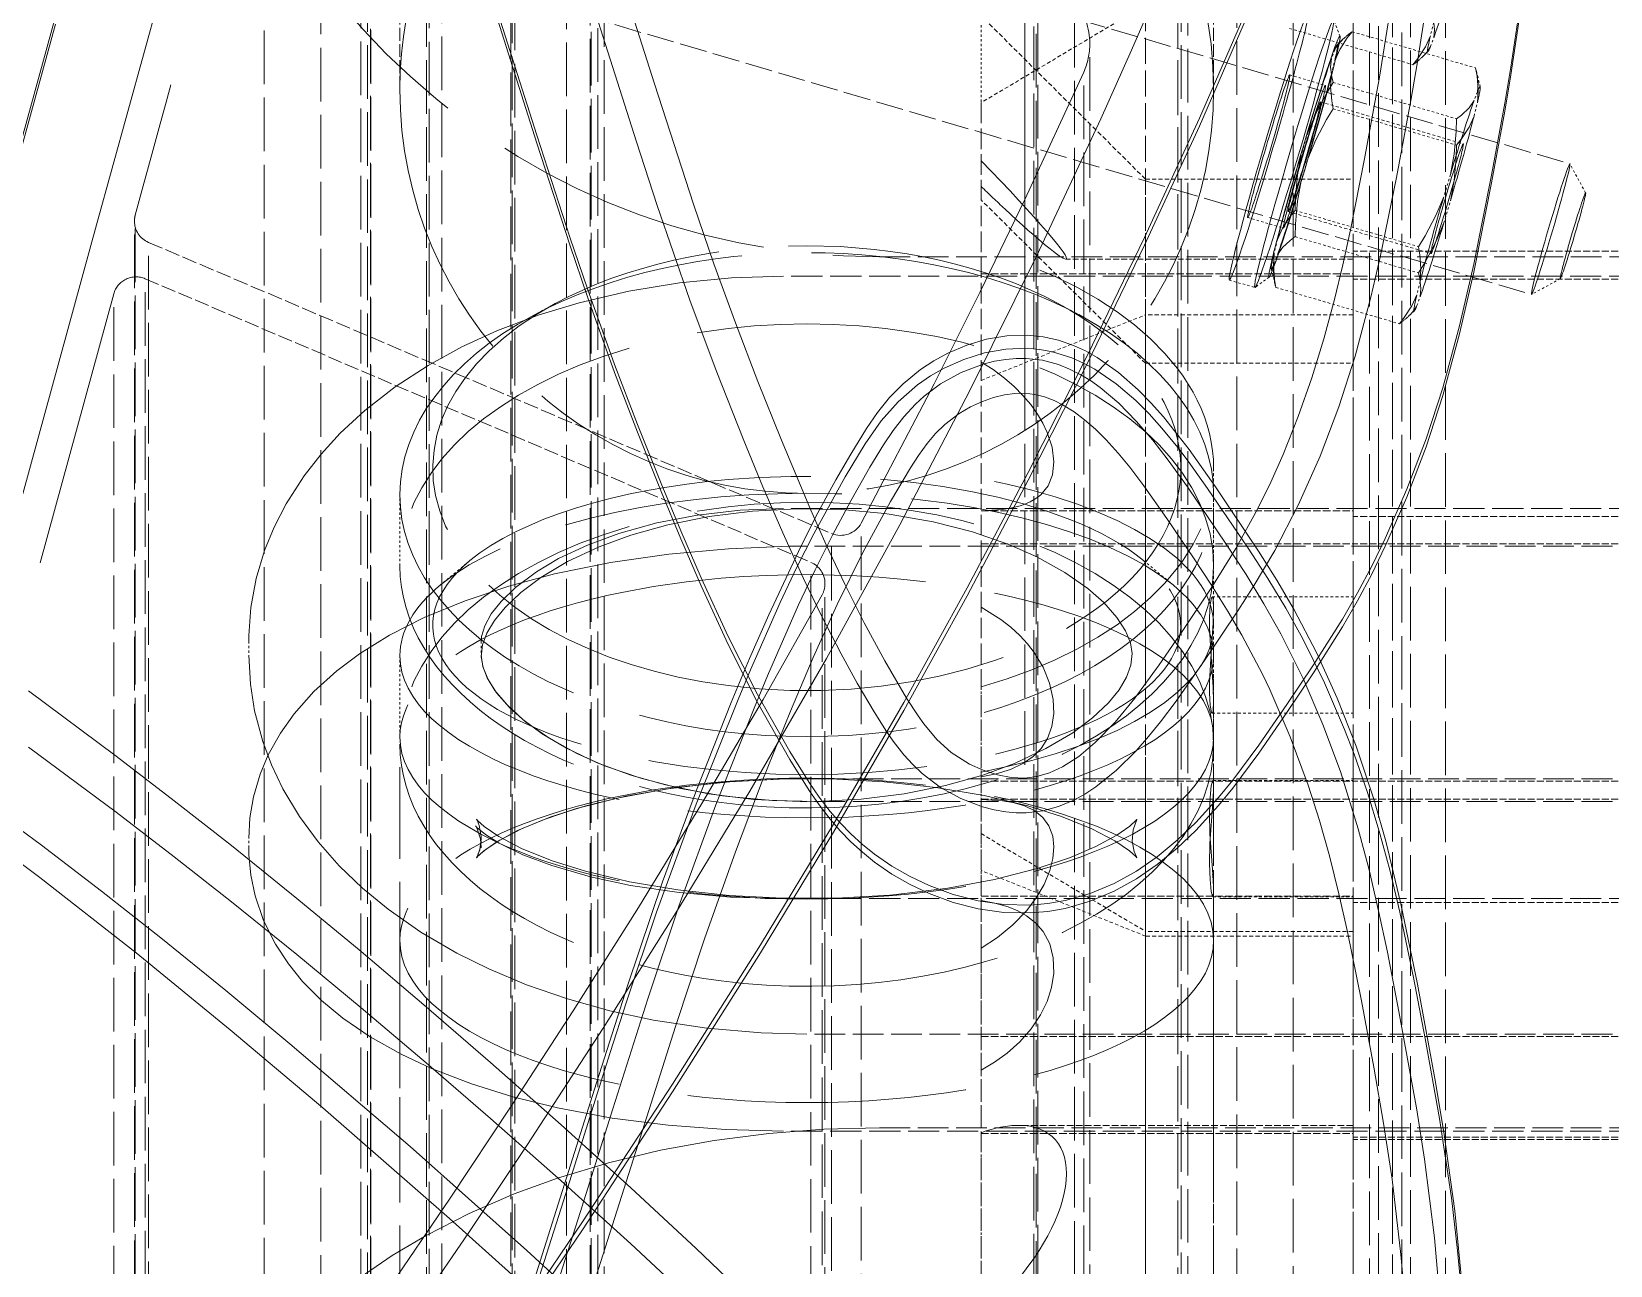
# Model space of a CAD drawing. Header units: millimetres. Extents: x 2197 to 34309, y 1850 to 24558.
# Drawn here: x 13825.3 to 13893.2, y 11350.3 to 11403.4 of the extents above; entities that cross this region are included whole.
import ezdxf

# ---------------------------------------------------------------- set-up
doc = ezdxf.new("R2010")
doc.units = ezdxf.units.MM
doc.linetypes.add('DASHED', pattern=[15, 12, -3])

# ---------------------------------------------------------------- blocks, each defined once
blk = doc.blocks.new('A$C637D7238')
at = {"color": 7, "linetype": 'DASHED', "lineweight": 13, "ltscale": 0.464721}
blk.add_line((198.301, 1132.197), (198.301, 1411.03), dxfattribs=at)
at = {"color": 7, "linetype": 'DASHED', "lineweight": 13, "ltscale": 0.191772}
for p, q in [((184.178, 1221.774), (184.178, 1336.837)), ((184.178, 1320.286), (184.178, 1205.223))]:
    blk.add_line(p, q, dxfattribs=at)
at = {"color": 7, "linetype": 'DASHED', "lineweight": 13, "ltscale": 0.192167}
blk.add_line((165.534, 1183.126), (165.534, 1298.426), dxfattribs=at)
at = {"color": 7, "linetype": 'DASHED', "lineweight": 13, "ltscale": 0.192169}
blk.add_line((165.487, 1182.823), (165.487, 1298.124), dxfattribs=at)
at = {"color": 7, "linetype": 'DASHED', "lineweight": 13, "ltscale": 0.192175}
blk.add_line((166.093, 1181.906), (166.093, 1297.211), dxfattribs=at)
at = {"color": 7, "linetype": 'DASHED', "lineweight": 13, "ltscale": 0.192186}
blk.add_line((165.818, 1180.395), (165.818, 1295.707), dxfattribs=at)
at = {"color": 7, "linetype": 'DASHED', "lineweight": 13, "ltscale": 0.192189}
blk.add_line((164.47, 1179.779), (164.47, 1295.092), dxfattribs=at)
at = {"color": 7, "linetype": 'DASHED', "lineweight": 13, "ltscale": 0.19221}
for p, q in [((200.769, 1176.542), (200.769, 1291.867)), ((202.269, 1176.521), (202.269, 1291.847))]:
    blk.add_line(p, q, dxfattribs=at)
at = {"color": 7, "linetype": 'DASHED', "lineweight": 13, "ltscale": 0.192253}
blk.add_line((200.394, 1168.654), (200.394, 1284.006), dxfattribs=at)
at = {"color": 7, "linetype": 'DASHED', "lineweight": 13, "ltscale": 0.192257}
for p, q in [((199.004, 1167.83), (199.004, 1283.184)), ((144.992, 1110.695), (144.992, 1226.049))]:
    blk.add_line(p, q, dxfattribs=at)
at = {"color": 7, "linetype": 'DASHED', "lineweight": 13, "ltscale": 0.192265}
blk.add_line((199.392, 1166.038), (199.392, 1281.397), dxfattribs=at)
at = {"color": 7, "linetype": 'DASHED', "lineweight": 13, "ltscale": 0.192269}
blk.add_line((199.99, 1164.997), (199.99, 1280.358), dxfattribs=at)
at = {"color": 7, "linetype": 'DASHED', "lineweight": 13, "ltscale": 0.192268}
blk.add_line((199.998, 1165.122), (199.998, 1280.483), dxfattribs=at)
at = {"color": 7, "linetype": 'DASHED', "lineweight": 13, "ltscale": 0.192289}
blk.add_line((158.556, 1159.595), (158.556, 1274.969), dxfattribs=at)
at = {"color": 7, "linetype": 'DASHED', "lineweight": 13, "ltscale": 0.192292}
blk.add_line((158.448, 1158.802), (158.448, 1274.177), dxfattribs=at)
at = {"color": 7, "linetype": 'DASHED', "lineweight": 13, "ltscale": 0.192297}
blk.add_line((159.11, 1156.932), (159.11, 1272.31), dxfattribs=at)
at = {"color": 7, "linetype": 'DASHED', "lineweight": 13, "ltscale": 0.192307}
blk.add_line((162.135, 1153.185), (162.135, 1268.569), dxfattribs=at)
at = {"color": 7, "linetype": 'DASHED', "lineweight": 13, "ltscale": 0.192309}
for p, q in [((162.069, 1152.494), (162.069, 1267.879)), ((184.741, 1126.001), (184.741, 1241.386))]:
    blk.add_line(p, q, dxfattribs=at)
at = {"color": 7, "linetype": 'DASHED', "lineweight": 13, "ltscale": 0.192308}
for p, q in [((162.245, 1152.873), (162.245, 1268.258)), ((184.565, 1125.623), (184.565, 1241.008)), ((184.675, 1125.312), (184.675, 1240.697))]:
    blk.add_line(p, q, dxfattribs=at)
at = {"color": 7, "linetype": 'DASHED', "lineweight": 13, "ltscale": 0.046237}
for p, q in [((157.301, 1234.855), (157.301, 1262.598)), ((192.301, 1234.855), (192.301, 1262.597))]:
    blk.add_line(p, q, dxfattribs=at)
at = {"color": 7, "linetype": 'DASHED', "lineweight": 13, "ltscale": 0.192321}
for p, q in [((195.729, 1144.426), (195.729, 1259.819)), ((151.464, 1134.099), (151.464, 1249.492))]:
    blk.add_line(p, q, dxfattribs=at)
at = {"color": 7, "linetype": 'DASHED', "lineweight": 13, "ltscale": 0.192323}
for p, q in [((193.301, 1142.293), (193.301, 1257.687)), ((191.187, 1141.969), (191.187, 1257.362)), ((190.764, 1141.478), (190.764, 1256.871)), ((190.768, 1141.415), (190.768, 1256.809)), ((155.905, 1139.238), (155.905, 1254.632)), ((190.905, 1139.24), (190.905, 1254.634)), ((156.043, 1137.063), (156.043, 1252.457)), ((156.047, 1137.001), (156.047, 1252.394)), ((153.896, 1136.245), (153.896, 1251.638)), ((155.623, 1136.51), (155.623, 1251.904))]:
    blk.add_line(p, q, dxfattribs=at)
at = {"color": 7, "linetype": 'DASHED', "lineweight": 13, "ltscale": 0.097866}
for p, q in [((151.293, 1248.218), (207.624, 1231.639)), ((149.641, 1242.603), (205.971, 1226.024))]:
    blk.add_line(p, q, dxfattribs=at)
at = {"color": 7, "linetype": 'DASHED', "lineweight": 13, "ltscale": 0.192303}
blk.add_line((186.314, 1123.289), (186.314, 1238.67), dxfattribs=at)
at = {"color": 7, "linetype": 'DASHED', "lineweight": 13, "ltscale": 0.013712}
for p, q in [((189.372, 1238.476), (182.301, 1234.271)), ((182.301, 1202.833), (189.372, 1198.627))]:
    blk.add_line(p, q, dxfattribs=at)
at = {"color": 7, "linetype": 'DASHED', "lineweight": 13, "ltscale": 0.016613}
for p, q in [((189.372, 1230.983), (182.301, 1238.009)), ((189.372, 1223.064), (182.301, 1230.09))]:
    blk.add_line(p, q, dxfattribs=at)
at = {"color": 7, "linetype": 'DASHED', "lineweight": 13, "ltscale": 0.006231}
blk.add_line((182.301, 1238.009), (182.301, 1234.27), dxfattribs=at)
at = {"color": 7, "linetype": 'DASHED', "lineweight": 13, "ltscale": 0.093789}
for p, q in [((189.372, 1238.476), (189.372, 1182.203)), ((198.301, 1238.476), (198.301, 1182.203)), ((189.372, 1198.627), (189.372, 1142.354))]:
    blk.add_line(p, q, dxfattribs=at)
at = {"color": 7, "linetype": 'DASHED', "lineweight": 13, "ltscale": 0.009222}
for p, q in [((195.565, 1237.468), (200.873, 1235.905)), ((197.441, 1235.143), (202.749, 1233.58)), ((195.802, 1229.642), (201.109, 1228.08)), ((195.802, 1228.511), (201.109, 1226.949)), ((194.982, 1226.326), (200.29, 1224.764))]:
    blk.add_line(p, q, dxfattribs=at)
at = {"color": 7, "linetype": 'DASHED', "lineweight": 13, "ltscale": 0.001259}
for p, q in [((197.737, 1237.122), (197.466, 1237.827)), ((194.691, 1226.771), (194.081, 1226.326))]:
    blk.add_line(p, q, dxfattribs=at)
at = {"color": 7, "linetype": 'DASHED', "lineweight": 13, "ltscale": 0.009221}
for p, q in [((198.261, 1237.327), (203.569, 1235.765)), ((197.441, 1234.011), (202.749, 1232.449))]:
    blk.add_line(p, q, dxfattribs=at)
at = {"color": 7, "linetype": 'DASHED', "lineweight": 13, "ltscale": 0.000989504}
for p, q in [((201.768, 1237.73), (201.626, 1237.153)), ((197.366, 1235.503), (197.508, 1236.079))]:
    blk.add_line(p, q, dxfattribs=at)
at = {"color": 7, "linetype": 'DASHED', "lineweight": 13, "ltscale": 0.192298}
blk.add_line((186.975, 1121.425), (186.975, 1236.803), dxfattribs=at)
at = {"color": 7, "linetype": 'DASHED', "lineweight": 13, "ltscale": 0.000606274}
for p, q in [((197.615, 1236.764), (197.878, 1237.015)), ((201.519, 1236.468), (201.255, 1236.217))]:
    blk.add_line(p, q, dxfattribs=at)
at = {"color": 7, "linetype": 'DASHED', "lineweight": 13, "ltscale": 0.00067601}
for p, q in [((201.626, 1236.686), (201.768, 1237.066)), ((197.508, 1236.546), (197.366, 1236.167))]:
    blk.add_line(p, q, dxfattribs=at)
at = {"color": 7, "linetype": 'DASHED', "lineweight": 13, "ltscale": 0.192294}
blk.add_line((186.716, 1120.215), (186.716, 1235.592), dxfattribs=at)
at = {"color": 7, "linetype": 'DASHED', "lineweight": 13, "ltscale": 0.002665}
for p, q in [((195.576, 1235.47), (197.111, 1235.018)), ((193.77, 1229.33), (195.304, 1228.879))]:
    blk.add_line(p, q, dxfattribs=at)
at = {"color": 7, "linetype": 'DASHED', "lineweight": 13, "ltscale": 0.000270102}
for p, q in [((203.611, 1235.608), (203.569, 1235.765)), ((194.94, 1226.483), (194.982, 1226.326))]:
    blk.add_line(p, q, dxfattribs=at)
at = {"color": 7, "linetype": 'DASHED', "lineweight": 13, "ltscale": 0.001123}
for p, q in [((203.769, 1234.953), (203.611, 1235.608)), ((194.782, 1227.138), (194.94, 1226.483))]:
    blk.add_line(p, q, dxfattribs=at)
at = {"color": 7, "linetype": 'DASHED', "lineweight": 13, "ltscale": 0.000675943}
for p, q in [((203.645, 1234.74), (203.502, 1234.361)), ((201.043, 1225.545), (201.185, 1225.925))]:
    blk.add_line(p, q, dxfattribs=at)
at = {"color": 7, "linetype": 'DASHED', "lineweight": 13, "ltscale": 0.073831}
blk.add_line((182.301, 1234.271), (182.301, 1189.972), dxfattribs=at)
at = {"color": 7, "linetype": 'DASHED', "lineweight": 13, "ltscale": 0.010661}
for p, q in [((196.901, 1234.308), (203.038, 1232.501)), ((195.513, 1229.59), (201.649, 1227.784))]:
    blk.add_line(p, q, dxfattribs=at)
at = {"color": 7, "linetype": 'DASHED', "lineweight": 13, "ltscale": 0.000989829}
for p, q in [((203.502, 1233.697), (203.645, 1234.273)), ((201.185, 1226.589), (201.043, 1226.012))]:
    blk.add_line(p, q, dxfattribs=at)
at = {"color": 7, "linetype": 'DASHED', "lineweight": 13, "ltscale": 0.001663}
for p, q in [((196.35, 1232.992), (196.065, 1232.036)), ((196.065, 1230.905), (196.35, 1231.861)), ((202.486, 1231.186), (202.201, 1230.23)), ((202.201, 1229.099), (202.486, 1230.055))]:
    blk.add_line(p, q, dxfattribs=at)
at = {"color": 7, "linetype": 'DASHED', "lineweight": 13, "ltscale": 0.002355}
for p, q in [((208.302, 1230.396), (207.626, 1231.637)), ((207.215, 1226.702), (205.975, 1226.025))]:
    blk.add_line(p, q, dxfattribs=at)
at = {"color": 7, "linetype": 'DASHED', "lineweight": 13, "ltscale": 0.014882}
for p, q in [((189.372, 1230.983), (198.301, 1230.983)), ((198.301, 1225.151), (189.372, 1225.151)), ((189.372, 1223.064), (198.301, 1223.064)), ((198.301, 1198.627), (189.372, 1198.627)), ((189.372, 1198.43), (198.301, 1198.43))]:
    blk.add_line(p, q, dxfattribs=at)
at = {"color": 7, "linetype": 'DASHED', "lineweight": 13, "ltscale": 0.013198}
blk.add_line((189.372, 1230.983), (189.372, 1223.064), dxfattribs=at)
at = {"color": 7, "linetype": 'DASHED', "lineweight": 13, "ltscale": 0.192271}
blk.add_line((145.882, 1113.816), (145.882, 1229.179), dxfattribs=at)
at = {"color": 7, "linetype": 'DASHED', "lineweight": 13, "ltscale": 0.192272}
blk.add_line((145.917, 1114.076), (145.917, 1229.439), dxfattribs=at)
at = {"color": 7, "linetype": 'DASHED', "lineweight": 13, "ltscale": 0.053226}
blk.add_line((146.488, 1228.266), (175.866, 1215.744), dxfattribs=at)
at = {"color": 7, "linetype": 'DASHED', "lineweight": 13, "ltscale": 0.192267}
blk.add_line((146.488, 1112.905), (146.488, 1228.266), dxfattribs=at)
at = {"color": 7, "linetype": 'DASHED', "lineweight": 13, "ltscale": 0.000989875}
blk.add_line((195.049, 1228.395), (194.906, 1227.818), dxfattribs=at)
at = {"color": 7, "linetype": 'DASHED', "lineweight": 13, "ltscale": 0.025}
for p, q in [((213.301, 1227.888), (198.301, 1227.888)), ((213.301, 1226.677), (198.301, 1226.677)), ((213.301, 1216.477), (198.301, 1216.477)), ((213.301, 1215.297), (198.301, 1215.297)), ((213.301, 1205.097), (198.301, 1205.097)), ((213.301, 1204.312), (198.301, 1204.312)), ((213.301, 1199.874), (198.301, 1199.874)), ((213.301, 1194.112), (198.301, 1194.112)), ((213.301, 1189.784), (198.301, 1189.784)), ((213.301, 1189.674), (198.301, 1189.674))]:
    blk.add_line(p, q, dxfattribs=at)
at = {"color": 7, "linetype": 'DASHED', "lineweight": 13, "ltscale": 0.11017}
for p, q in [((177.923, 1227.641), (244.025, 1227.641)), ((177.923, 1190.187), (244.025, 1190.187))]:
    blk.add_line(p, q, dxfattribs=at)
at = {"color": 7, "linetype": 'DASHED', "lineweight": 13, "ltscale": 0.020603}
blk.add_line((198.301, 1227.541), (185.939, 1227.541), dxfattribs=at)
at = {"color": 7, "linetype": 'DASHED', "lineweight": 13, "ltscale": 0.000676367}
blk.add_line((194.906, 1227.351), (195.049, 1227.731), dxfattribs=at)
at = {"color": 7, "linetype": 'DASHED', "lineweight": 13, "ltscale": 0.051866}
blk.add_line((146.351, 1226.702), (174.978, 1214.501), dxfattribs=at)
at = {"color": 7, "linetype": 'DASHED', "lineweight": 13, "ltscale": 0.19226}
blk.add_line((146.351, 1111.346), (146.351, 1226.702), dxfattribs=at)
at = {"color": 7, "linetype": 'DASHED', "lineweight": 13, "ltscale": 0.111667}
for p, q in [((240.801, 1226.813), (173.801, 1226.813)), ((240.801, 1216.813), (173.801, 1216.813)), ((240.801, 1200.042), (173.801, 1200.042)), ((240.801, 1190.042), (173.801, 1190.042))]:
    blk.add_line(p, q, dxfattribs=at)
at = {"color": 7, "linetype": 'DASHED', "lineweight": 13, "ltscale": 0.026667}
for p, q in [((182.301, 1226.913), (198.301, 1226.913)), ((182.301, 1216.713), (198.301, 1216.713)), ((182.301, 1215.297), (198.301, 1215.297)), ((182.301, 1205.097), (198.301, 1205.097)), ((182.301, 1204.312), (198.301, 1204.312)), ((182.301, 1200.142), (198.301, 1200.142)), ((182.301, 1194.112), (198.301, 1194.112)), ((182.301, 1189.942), (198.301, 1189.942))]:
    blk.add_line(p, q, dxfattribs=at)
at = {"color": 7, "linetype": 'DASHED', "lineweight": 13, "ltscale": 0.001898}
blk.add_line((192.979, 1226.644), (194.072, 1226.323), dxfattribs=at)
at = {"color": 7, "linetype": 'DASHED', "lineweight": 13, "ltscale": 0.001803}
blk.add_line((163.979, 1225.63), (163.028, 1225.116), dxfattribs=at)
at = {"color": 7, "linetype": 'DASHED', "lineweight": 13, "ltscale": 0.012688}
for p, q in [((182.301, 1222.33), (189.372, 1225.151)), ((189.372, 1198.43), (182.301, 1201.25))]:
    blk.add_line(p, q, dxfattribs=at)
at = {"color": 7, "linetype": 'DASHED', "lineweight": 13, "ltscale": 0.001802}
blk.add_line((185.621, 1225.631), (186.572, 1225.117), dxfattribs=at)
at = {"color": 7, "linetype": 'DASHED', "lineweight": 13, "ltscale": 0.106987}
for p, q in [((189.372, 1225.151), (189.372, 1160.958)), ((189.372, 1198.43), (189.372, 1134.238))]:
    blk.add_line(p, q, dxfattribs=at)
at = {"color": 7, "linetype": 'DASHED', "lineweight": 13, "ltscale": 0.000606675}
blk.add_line((200.936, 1225.327), (200.672, 1225.076), dxfattribs=at)
at = {"color": 7, "linetype": 'DASHED', "lineweight": 13, "ltscale": 0.010049}
blk.add_line((192.301, 1218.552), (192.301, 1212.523), dxfattribs=at)
at = {"color": 7, "linetype": 'DASHED', "lineweight": 13, "ltscale": 0.005113}
for p, q in [((157.301, 1214.347), (157.301, 1217.415)), ((192.301, 1214.347), (192.301, 1217.415))]:
    blk.add_line(p, q, dxfattribs=at)
at = {"color": 7, "linetype": 'DASHED', "lineweight": 13, "ltscale": 0.192201}
blk.add_line((175.866, 1100.423), (175.866, 1215.744), dxfattribs=at)
at = {"color": 7, "linetype": 'DASHED', "lineweight": 13, "ltscale": 0.192204}
blk.add_line((177.142, 1100.866), (177.142, 1216.188), dxfattribs=at)
at = {"color": 7, "linetype": 'DASHED', "lineweight": 13, "ltscale": 0.11}
for p, q in [((240.801, 1215.197), (174.801, 1215.197)), ((240.801, 1205.197), (174.801, 1205.197)), ((240.801, 1204.212), (174.801, 1204.212)), ((240.801, 1194.212), (174.801, 1194.212))]:
    blk.add_line(p, q, dxfattribs=at)
at = {"color": 7, "linetype": 'DASHED', "lineweight": 13, "ltscale": 0.002753}
blk.add_line((160.316, 1214.58), (159.043, 1213.529), dxfattribs=at)
at = {"color": 7, "linetype": 'DASHED', "lineweight": 13, "ltscale": 0.192193}
blk.add_line((174.978, 1099.185), (174.978, 1214.501), dxfattribs=at)
at = {"color": 7, "linetype": 'DASHED', "lineweight": 13, "ltscale": 0.002752}
blk.add_line((189.286, 1214.58), (190.559, 1213.529), dxfattribs=at)
at = {"color": 7, "linetype": 'DASHED', "lineweight": 13, "ltscale": 0.192187}
blk.add_line((175.584, 1098.275), (175.584, 1213.588), dxfattribs=at)
at = {"color": 7, "linetype": 'DASHED', "lineweight": 13, "ltscale": 0.192184}
blk.add_line((175.461, 1097.798), (175.461, 1213.109), dxfattribs=at)
at = {"color": 7, "linetype": 'DASHED', "lineweight": 13, "ltscale": 0.010105}
for p, q in [((192.238, 1213.013), (198.301, 1213.013)), ((192.238, 1208.013), (198.301, 1208.013))]:
    blk.add_line(p, q, dxfattribs=at)
at = {"color": 7, "linetype": 'DASHED', "lineweight": 13, "ltscale": 0.011463}
blk.add_line((192.301, 1211.79), (192.301, 1204.912), dxfattribs=at)
at = {"color": 7, "linetype": 'DASHED', "lineweight": 13, "ltscale": 0.000991058}
for p, q in [((150.801, 1211.107), (150.801, 1210.513)), ((160.801, 1211.107), (160.801, 1210.513))]:
    blk.add_line(p, q, dxfattribs=at)
at = {"color": 7, "linetype": 'DASHED', "lineweight": 13, "ltscale": 0.005832}
for p, q in [((157.301, 1206.994), (157.301, 1210.493)), ((192.301, 1206.994), (192.301, 1210.493))]:
    blk.add_line(p, q, dxfattribs=at)
at = {"color": 7, "linetype": 'DASHED', "lineweight": 13, "ltscale": 0.008065}
blk.add_line((182.301, 1209.148), (182.301, 1204.308), dxfattribs=at)
at = {"color": 7, "linetype": 'DASHED', "lineweight": 13, "ltscale": 0.060293}
blk.add_line((192.301, 1208.503), (192.301, 1172.327), dxfattribs=at)
at = {"color": 7, "linetype": 'DASHED', "lineweight": 13, "ltscale": 0.328568}
blk.add_line((157.301, 1009.537), (157.301, 1206.678), dxfattribs=at)
at = {"color": 7, "linetype": 'DASHED', "lineweight": 13, "ltscale": 0.328569}
blk.add_line((192.301, 1009.537), (192.301, 1206.679), dxfattribs=at)
at = {"color": 7, "linetype": 'DASHED', "lineweight": 13, "ltscale": 0.010047}
for p, q in [((192.272, 1205.12), (198.301, 1205.12)), ((192.272, 1200.12), (198.301, 1200.12))]:
    blk.add_line(p, q, dxfattribs=at)
at = {"color": 7, "linetype": 'DASHED', "lineweight": 13, "ltscale": 7.93457e-05}
blk.add_line((182.301, 1204.265), (182.301, 1204.312), dxfattribs=at)
at = {"color": 7, "linetype": 'DASHED', "lineweight": 13, "ltscale": 0.010593}
blk.add_line((182.301, 1197.909), (182.301, 1204.265), dxfattribs=at)
at = {"color": 7, "linetype": 'DASHED', "lineweight": 13, "ltscale": 0.00066452}
for p, q in [((150.801, 1202.221), (150.801, 1202.62)), ((160.801, 1202.221), (160.801, 1202.62))]:
    blk.add_line(p, q, dxfattribs=at)
at = {"color": 7, "linetype": 'DASHED', "lineweight": 13, "ltscale": 0.068777}
blk.add_line((192.301, 1200.327), (192.301, 1159.061), dxfattribs=at)
at = {"color": 7, "linetype": 'DASHED', "lineweight": 13, "ltscale": 0.374806}
for p, q in [((157.301, 973.363), (157.301, 1198.246)), ((192.301, 973.362), (192.301, 1198.246))]:
    blk.add_line(p, q, dxfattribs=at)
at = {"color": 7, "linetype": 'DASHED', "lineweight": 13, "ltscale": 0.075057}
blk.add_line((182.301, 1197.909), (182.301, 1152.875), dxfattribs=at)
at = {"color": 7, "linetype": 'DASHED', "lineweight": 13, "ltscale": 0.004403}
blk.add_line((182.301, 1187.33), (182.301, 1189.972), dxfattribs=at)
at = {"color": 7, "linetype": 'DASHED', "lineweight": 13, "ltscale": 0.023993}
blk.add_line((198.301, 1190.287), (183.905, 1190.287), dxfattribs=at)
at = {"color": 7, "linetype": 'DASHED', "lineweight": 13, "ltscale": 0.008717}
blk.add_line((182.301, 1182.1), (182.301, 1187.33), dxfattribs=at)
at = {"color": 7, "linetype": 'DASHED', "lineweight": 13}
for points in [[(184.24, 1203.734), (183.802, 1203.735), (183.357, 1203.775), (182.857, 1203.862), (182.357, 1203.992), (181.43, 1204.345), (180.557, 1204.825), (179.769, 1205.414), (179.357, 1205.805), (178.979, 1206.223), (178.521, 1206.814), (178.237, 1207.224), (177.704, 1208.068), (176.974, 1209.309), (176.279, 1210.569), (175.448, 1212.178), (174.659, 1213.809), (173.768, 1215.77), (172.918, 1217.751), (172.097, 1219.744), (170.907, 1222.749), (169.775, 1225.776), (168.366, 1229.857), (167.475, 1232.594), (165.735, 1238.084)], [(184.406, 1199.763), (183.283, 1199.787), (182.179, 1199.943), (181.105, 1200.216), (180.07, 1200.597), (179.251, 1200.984), (178.465, 1201.436), (177.719, 1201.951), (177.195, 1202.372), (176.701, 1202.823), (176.239, 1203.299), (175.811, 1203.793), (175.335, 1204.408), (174.903, 1205.027), (174.068, 1206.364), (172.687, 1208.817), (171.423, 1211.312), (170.256, 1213.834), (169.378, 1215.859), (168.538, 1217.888), (167.518, 1220.438), (166.533, 1223.01), (165.364, 1226.263), (164.607, 1228.493), (163.19, 1232.872), (160.836, 1240.283)], [(184.406, 1199.423), (183.283, 1199.447), (182.179, 1199.603), (181.105, 1199.877), (180.07, 1200.257), (179.251, 1200.645), (178.465, 1201.097), (177.719, 1201.612), (177.195, 1202.033), (176.701, 1202.484), (176.239, 1202.959), (175.811, 1203.454), (175.335, 1204.068), (174.903, 1204.688), (174.068, 1206.024), (172.687, 1208.477), (171.423, 1210.973), (170.256, 1213.494), (169.378, 1215.519), (168.538, 1217.548), (167.518, 1220.099), (166.533, 1222.671), (165.364, 1225.924), (164.607, 1228.153), (163.19, 1232.532), (160.836, 1239.943)], [(153.081, 1276.135), (149.331, 1262.592), (146.487, 1252.444), (139.467, 1227.028), (135.291, 1211.785), (132.76, 1202.78), (131.461, 1198.291), (129.984, 1193.327), (128.458, 1188.373), (127.375, 1184.982), (126.259, 1181.612), (124.495, 1176.549), (122.614, 1171.512), (120.613, 1166.553), (118.832, 1162.448), (116.953, 1158.387), (114.977, 1154.373), (112.904, 1150.408), (111.605, 1148.041), (110.276, 1145.701), (108.865, 1143.302), (107.412, 1140.917), (104.964, 1137.058), (102.43, 1133.249)], [(153.081, 1275.796), (149.331, 1262.253), (146.487, 1252.104), (139.467, 1226.688), (135.291, 1211.445), (132.76, 1202.441), (131.461, 1197.952), (129.984, 1192.988), (128.458, 1188.033), (127.375, 1184.643), (126.259, 1181.273), (124.495, 1176.21), (122.614, 1171.173), (120.613, 1166.213), (118.832, 1162.109), (116.953, 1158.048), (114.977, 1154.033), (112.904, 1150.069), (111.605, 1147.702), (110.276, 1145.361), (108.865, 1142.963), (107.412, 1140.577), (104.964, 1136.719), (102.43, 1132.91)], [(157.775, 1277.755), (154.695, 1266.618), (151.197, 1254.092), (144.248, 1229.02), (140.82, 1216.467), (137.737, 1205.333), (136.155, 1199.777), (133.7, 1191.465), (132.32, 1186.989), (130.89, 1182.528), (129.636, 1178.785), (128.33, 1175.061), (126.834, 1171.014), (125.258, 1166.996), (123.248, 1162.217), (121.11, 1157.491), (118.843, 1152.826), (116.447, 1148.224), (113.923, 1143.692), (111.684, 1139.906), (109.359, 1136.171), (106.956, 1132.485)], [(155.165, 1178.248), (160.261, 1185.673), (162.762, 1189.419), (166.045, 1194.461), (169.247, 1199.546), (172.346, 1204.662), (175.648, 1210.372), (178.802, 1216.114), (181.819, 1221.897), (184.707, 1227.728), (187.453, 1233.582), (188.771, 1236.528), (190.046, 1239.484), (191.674, 1243.439), (193.208, 1247.408), (194.639, 1251.386), (195.969, 1255.41), (197.183, 1259.45), (198.281, 1263.516), (199.261, 1267.617), (200.123, 1271.762)], [(161.196, 1180.288), (165.151, 1186.139), (169.031, 1192.062), (172.809, 1198.053), (175.945, 1203.242), (178.971, 1208.474), (181.698, 1213.405), (184.328, 1218.374), (186.864, 1223.383), (189.332, 1228.481), (191.694, 1233.604), (193.95, 1238.796), (195.734, 1243.177), (197.414, 1247.598), (198.968, 1252.044), (200.434, 1256.667), (201.754, 1261.327), (202.924, 1266.029), (203.451, 1268.398), (203.94, 1270.779)], [(161.196, 1179.949), (165.151, 1185.799), (169.031, 1191.722), (172.809, 1197.714), (175.945, 1202.903), (178.971, 1208.135), (181.698, 1213.066), (184.328, 1218.035), (186.864, 1223.044), (189.332, 1228.141), (191.694, 1233.264), (193.95, 1238.457), (195.734, 1242.838), (197.414, 1247.259), (198.968, 1251.705), (200.434, 1256.328), (201.754, 1260.988), (202.924, 1265.69), (203.451, 1268.059), (203.94, 1270.44), (204.389, 1272.831)], [(201.452, 1238.538), (201.068, 1236.033), (200.782, 1234.369), (200.161, 1231.05), (199.462, 1227.622), (199.069, 1225.915), (198.388, 1223.368), (197.687, 1221.197), (196.877, 1219.063), (195.956, 1216.992), (194.928, 1215.007), (194.005, 1213.45), (193.349, 1212.423), (191.933, 1210.318), (190.685, 1208.53), (190.02, 1207.646), (189.501, 1207.007), (188.964, 1206.397), (188.121, 1205.559), (187.231, 1204.841), (186.767, 1204.538), (186.29, 1204.277), (185.632, 1204.001), (184.95, 1203.817), (184.24, 1203.734)], [(205.427, 1238.089), (205.084, 1235.806), (204.822, 1234.249), (204.254, 1231.16), (203.489, 1227.322), (202.881, 1224.67), (202.155, 1222.012), (201.439, 1219.816), (200.617, 1217.652), (199.685, 1215.531), (199.101, 1214.341), (198.486, 1213.187), (197.837, 1212.062), (196.591, 1210.088), (195.446, 1208.384), (194.239, 1206.637), (193.12, 1205.134), (192.513, 1204.39), (191.534, 1203.313), (190.735, 1202.55), (189.873, 1201.84), (188.98, 1201.225), (188.018, 1200.692), (186.992, 1200.263), (185.909, 1199.956), (185.163, 1199.827), (184.406, 1199.763)], [(199.814, 1237.703), (199.436, 1235.372), (198.788, 1231.853), (198.183, 1228.809), (197.856, 1227.305), (197.5, 1225.814), (197.043, 1224.115), (196.525, 1222.434), (195.939, 1220.774), (195.286, 1219.146), (194.755, 1217.955), (194.188, 1216.797), (193.251, 1215.095), (192.217, 1213.429), (190.974, 1211.567), (189.962, 1210.095), (188.908, 1208.655), (188.066, 1207.634), (187.206, 1206.747), (186.501, 1206.158), (185.803, 1205.705), (185.248, 1205.448), (184.7, 1205.287), (184.178, 1205.223)], [(205.427, 1237.749), (205.084, 1235.467), (204.822, 1233.91), (204.254, 1230.821), (203.489, 1226.983), (202.881, 1224.33), (202.155, 1221.673), (201.439, 1219.476), (200.617, 1217.313), (199.685, 1215.192), (199.101, 1214.001), (198.486, 1212.848), (197.837, 1211.723), (196.591, 1209.749), (195.446, 1208.045), (194.239, 1206.297), (193.12, 1204.795), (192.513, 1204.051), (191.534, 1202.973), (190.735, 1202.21), (189.873, 1201.5), (188.98, 1200.885), (188.018, 1200.353), (186.992, 1199.924), (185.909, 1199.616), (185.163, 1199.488), (184.406, 1199.423)], [(171.729, 1224.806), (170.808, 1227.347), (169.93, 1229.906), (168.256, 1235.08), (165.534, 1243.634)], [(141.32, 1208.972), (145.103, 1206.164), (147.598, 1204.249), (150.054, 1202.317), (152.863, 1200.048), (155.629, 1197.758), (158.428, 1195.385), (161.196, 1192.991), (164.232, 1190.312), (167.228, 1187.607), (170.048, 1184.993), (172.809, 1182.357)], [(201.768, 1237.066), (201.803, 1237.426), (201.754, 1237.848), (201.693, 1238.09)], [(197.508, 1236.079), (197.724, 1236.559), (198.048, 1237.061), (198.261, 1237.327)], [(141.32, 1206.56), (145.103, 1203.752), (147.598, 1201.838), (150.054, 1199.905), (152.863, 1197.637), (155.629, 1195.346), (158.428, 1192.973), (161.196, 1190.58), (164.232, 1187.9), (167.228, 1185.195), (170.048, 1182.581)], [(201.626, 1237.153), (201.41, 1236.673), (201.085, 1236.172), (200.873, 1235.905)], [(197.366, 1236.167), (197.331, 1235.806), (197.38, 1235.385), (197.441, 1235.143)], [(137.584, 1205.519), (141.879, 1202.342), (144.469, 1200.355), (147.019, 1198.346), (149.814, 1196.085), (152.573, 1193.796), (157.737, 1189.374), (162.762, 1184.911), (165.377, 1182.514)], [(177.142, 1216.188), (180.286, 1222.187), (182.263, 1226.133), (184.183, 1230.103), (186.716, 1235.592)], [(197.366, 1235.503), (197.331, 1234.97), (197.38, 1234.358), (197.441, 1234.011)], [(203.645, 1234.273), (203.68, 1234.806), (203.63, 1235.418), (203.569, 1235.765)], [(203.645, 1234.74), (203.68, 1235.101), (203.611, 1235.608)], [(196.35, 1232.992), (196.69, 1233.806), (197.153, 1234.674), (197.441, 1235.143)], [(196.35, 1231.861), (196.69, 1232.675), (197.153, 1233.543), (197.441, 1234.011)], [(203.502, 1234.361), (203.287, 1234.053), (202.962, 1233.742), (202.749, 1233.58)], [(202.486, 1231.186), (202.647, 1232.053), (202.735, 1233.032), (202.749, 1233.58)], [(203.502, 1233.697), (203.287, 1233.217), (202.962, 1232.715), (202.749, 1232.449)], [(196.065, 1232.036), (195.904, 1231.169), (195.816, 1230.191), (195.802, 1229.642)], [(202.486, 1230.055), (202.647, 1230.922), (202.735, 1231.9), (202.749, 1232.449)], [(196.065, 1230.905), (195.904, 1230.038), (195.816, 1229.06), (195.802, 1228.511)], [(202.201, 1230.23), (201.86, 1229.417), (201.398, 1228.548), (201.109, 1228.08)], [(195.049, 1228.395), (195.264, 1228.874), (195.589, 1229.376), (195.802, 1229.642)], [(195.049, 1227.731), (195.264, 1228.038), (195.589, 1228.349), (195.802, 1228.511)], [(202.201, 1229.099), (201.86, 1228.285), (201.398, 1227.417), (201.109, 1226.949)], [(99.388, 1227.881), (104.397, 1225.168), (108.803, 1222.689), (113.135, 1220.164), (117.395, 1217.595), (121.582, 1214.983), (125.696, 1212.33), (129.734, 1209.637), (133.691, 1206.903), (137.56, 1204.127), (141.813, 1200.942), (145.956, 1197.701), (150.007, 1194.4), (153.992, 1191.038), (159.43, 1186.288), (162.109, 1183.875), (164.749, 1181.442), (167.557, 1178.78), (170.285, 1176.105), (172.919, 1173.423), (175.461, 1170.73)], [(194.906, 1227.818), (194.871, 1227.285), (194.92, 1226.673), (194.982, 1226.326)], [(201.185, 1226.589), (201.22, 1227.122), (201.171, 1227.733), (201.109, 1228.08)], [(194.906, 1227.351), (194.871, 1226.991), (194.94, 1226.483)], [(173.801, 1226.813), (171.558, 1226.742), (169.333, 1226.527), (167.145, 1226.17), (165.013, 1225.671), (163.289, 1225.146), (161.501, 1224.471), (159.972, 1223.77), (158.515, 1222.974), (157.102, 1222.055), (155.786, 1221.03), (154.733, 1220.053), (153.91, 1219.156), (153.179, 1218.219), (152.413, 1217.026), (151.891, 1216.01), (151.482, 1215.005), (151.124, 1213.806), (150.894, 1212.562), (150.803, 1211.35), (150.801, 1211.107)], [(201.185, 1225.925), (201.22, 1226.285), (201.171, 1226.707), (201.109, 1226.949)], [(144.992, 1226.049), (140.674, 1210.285), (138.648, 1203.044), (136.029, 1194.009)], [(201.043, 1226.012), (200.827, 1225.532), (200.502, 1225.031), (200.29, 1224.764)], [(184.178, 1205.223), (183.598, 1205.247), (183.004, 1205.36), (182.394, 1205.557), (181.795, 1205.829), (181.019, 1206.323), (180.397, 1206.88), (179.835, 1207.551), (179.586, 1207.901), (179.096, 1208.662), (178.157, 1210.26), (177.273, 1211.895), (176.437, 1213.562), (175.641, 1215.255), (174.978, 1216.744), (173.708, 1219.761), (172.699, 1222.278), (171.729, 1224.806)], [(162.359, 1181.392), (165.758, 1192.109), (167.103, 1196.325), (168.603, 1200.764), (170.057, 1204.698), (171.556, 1208.473), (172.345, 1210.371), (173.163, 1212.25), (174.539, 1215.184), (175.276, 1216.628), (176.049, 1218.051), (176.69, 1219.16), (177.372, 1220.263), (177.844, 1220.941), (178.366, 1221.587), (178.949, 1222.187), (179.693, 1222.797), (180.264, 1223.172), (180.865, 1223.498), (181.68, 1223.844), (182.528, 1224.098), (183.4, 1224.247), (184.282, 1224.276)], [(203.003, 1183.233), (202.669, 1186.615), (202.204, 1189.994), (201.821, 1192.3), (201.067, 1196.353), (200.357, 1199.808), (199.702, 1202.509), (199.185, 1204.321), (198.426, 1206.591), (197.616, 1208.659), (196.724, 1210.629), (195.766, 1212.465), (195.022, 1213.74), (194.235, 1214.989), (192.387, 1217.75), (191.256, 1219.355), (190.152, 1220.756), (189.619, 1221.356), (189.058, 1221.928), (188.21, 1222.673), (187.286, 1223.32), (186.793, 1223.595), (186.281, 1223.83), (185.635, 1224.055), (184.966, 1224.206), (184.282, 1224.276)], [(161.7, 1178.738), (164.441, 1187.361), (166.349, 1193.414), (167.052, 1195.603), (168.341, 1199.45), (170.048, 1204.107), (171.844, 1208.607), (172.377, 1209.879), (173.66, 1212.778), (174.365, 1214.261), (175.102, 1215.727), (176.447, 1218.179), (177.312, 1219.603), (178.006, 1220.586), (178.729, 1221.408), (179.559, 1222.131), (180.123, 1222.518), (180.718, 1222.857), (181.564, 1223.234), (182.448, 1223.511), (183.359, 1223.675), (184.282, 1223.709)], [(162.527, 1178.598), (164.964, 1186.271), (166.457, 1190.996), (167.961, 1195.73), (169.297, 1199.721), (170.889, 1204.073), (172.539, 1208.236), (173.112, 1209.616), (174.45, 1212.67), (175.161, 1214.179), (175.907, 1215.673), (176.691, 1217.146), (177.518, 1218.594), (178.105, 1219.554), (178.522, 1220.172), (178.977, 1220.763), (179.482, 1221.313), (179.854, 1221.654), (180.556, 1222.174), (181.441, 1222.663), (182.385, 1223.023), (182.872, 1223.149), (183.364, 1223.234), (183.803, 1223.273), (184.24, 1223.275)], [(182.301, 1223.116), (182.812, 1222.792), (183.299, 1222.431), (183.715, 1222.072), (184.101, 1221.683), (184.433, 1221.29), (184.729, 1220.873), (184.955, 1220.488), (185.144, 1220.09), (185.351, 1219.454), (185.432, 1218.828), (185.376, 1218.273), (185.185, 1217.794), (184.872, 1217.411), (184.655, 1217.243), (184.411, 1217.104), (184.035, 1216.954), (183.626, 1216.848), (183.201, 1216.778), (182.301, 1216.717)], [(202.056, 1182.478), (201.794, 1185.447), (201.369, 1188.83), (201.037, 1190.954), (200.273, 1195.185), (199.774, 1197.733), (199.398, 1199.512), (198.984, 1201.283), (198.519, 1203.043), (197.751, 1205.501), (196.999, 1207.528), (196.147, 1209.51), (195.19, 1211.435), (194.466, 1212.721), (193.694, 1213.98), (192.846, 1215.282), (191.173, 1217.749), (190.349, 1218.898), (189.681, 1219.757), (188.974, 1220.579), (188.22, 1221.344), (187.421, 1222.018), (186.998, 1222.318), (186.558, 1222.585), (186.102, 1222.817), (185.629, 1223.006), (184.946, 1223.192), (184.24, 1223.275)], [(203.003, 1182.663), (202.796, 1184.91), (202.529, 1187.176), (202.019, 1190.578), (201.403, 1194.028), (200.897, 1196.651), (200.308, 1199.462), (199.89, 1201.218), (199.425, 1202.947), (198.917, 1204.6), (198.343, 1206.251), (197.937, 1207.309), (197.073, 1209.324), (196.139, 1211.214), (195.407, 1212.527), (194.626, 1213.81), (193.783, 1215.112), (192.042, 1217.685), (191.202, 1218.861), (190.763, 1219.438), (190.074, 1220.279), (189.529, 1220.885), (188.954, 1221.46), (188.111, 1222.183), (187.193, 1222.808), (186.705, 1223.072), (186.198, 1223.296), (185.372, 1223.557), (184.831, 1223.659), (184.282, 1223.709)], [(184.178, 1221.774), (183.748, 1221.764), (183.305, 1221.703), (182.83, 1221.587), (182.361, 1221.424), (181.846, 1221.189), (181.356, 1220.903), (180.741, 1220.436), (180.341, 1220.043), (179.973, 1219.608), (179.607, 1219.105), (179.261, 1218.574), (178.399, 1217.125), (177.212, 1214.932), (176.113, 1212.689), (175.082, 1210.407), (174.104, 1208.097), (172.89, 1205.084), (171.729, 1202.051)], [(184.178, 1221.774), (184.608, 1221.726), (185.031, 1221.622), (185.436, 1221.47), (185.833, 1221.27), (186.296, 1220.979), (186.746, 1220.639), (187.219, 1220.224), (187.674, 1219.771), (188.194, 1219.196), (188.693, 1218.59), (189.3, 1217.792), (190.286, 1216.394), (191.458, 1214.658), (192.211, 1213.514), (192.929, 1212.369), (193.515, 1211.367), (194.396, 1209.696), (194.713, 1209.037), (195.593, 1207.003), (196.365, 1204.918), (196.85, 1203.406), (197.283, 1201.879), (197.692, 1200.249), (198.06, 1198.607), (198.658, 1195.646), (199.195, 1192.786), (199.611, 1190.382), (199.974, 1187.973), (200.359, 1184.738), (200.585, 1182.011)], [(173.801, 1216.813), (171.93, 1216.744), (170.1, 1216.537), (168.35, 1216.201), (166.718, 1215.748), (165.366, 1215.248), (164.128, 1214.661), (163.17, 1214.092), (162.278, 1213.425), (161.653, 1212.821), (161.229, 1212.281), (160.951, 1211.774), (160.817, 1211.318), (160.801, 1211.107)], [(178.164, 1216.601), (176.28, 1216.772), (174.368, 1216.81), (172.464, 1216.711), (170.605, 1216.48), (168.828, 1216.123), (167.235, 1215.674), (165.866, 1215.171), (164.51, 1214.536), (163.359, 1213.85), (162.508, 1213.212), (161.822, 1212.562), (161.366, 1212.003), (161.043, 1211.461), (160.855, 1210.949), (160.802, 1210.436), (160.881, 1209.979), (161.091, 1209.47), (161.463, 1208.89), (162.021, 1208.256), (162.708, 1207.65), (163.701, 1206.954), (164.908, 1206.286), (166.108, 1205.757), (167.668, 1205.216), (169.367, 1204.779), (171.173, 1204.46), (171.437, 1204.425)], [(171.437, 1204.425), (173.321, 1204.253), (175.234, 1204.216), (177.138, 1204.314), (178.996, 1204.545), (180.773, 1204.902), (182.367, 1205.351), (183.736, 1205.855), (185.091, 1206.489), (186.243, 1207.175), (187.094, 1207.813), (187.78, 1208.464), (188.235, 1209.023), (188.559, 1209.565), (188.747, 1210.076), (188.799, 1210.589), (188.721, 1211.047), (188.511, 1211.555), (188.138, 1212.136), (187.58, 1212.769), (186.894, 1213.376), (185.901, 1214.071), (184.693, 1214.739), (183.493, 1215.269), (181.934, 1215.809), (180.235, 1216.246), (178.429, 1216.565), (178.164, 1216.601)], [(150.801, 1202.62), (150.851, 1203.518), (151.005, 1204.422), (151.291, 1205.394), (151.639, 1206.224), (152.161, 1207.161), (152.747, 1207.986), (153.602, 1208.947), (154.592, 1209.84), (155.562, 1210.562), (156.86, 1211.366), (158.351, 1212.124), (160.112, 1212.853), (161.983, 1213.477), (163.954, 1214.002), (166.362, 1214.494), (168.866, 1214.856), (171.439, 1215.089), (174.051, 1215.192), (174.801, 1215.197)], [(99.388, 1117.635), (104.397, 1122.168), (108.803, 1126.309), (113.135, 1130.527), (117.395, 1134.819), (121.582, 1139.182), (125.696, 1143.614), (129.734, 1148.113), (133.691, 1152.681), (137.56, 1157.318), (141.813, 1162.638), (145.956, 1168.052), (150.007, 1173.567), (153.992, 1179.183), (156.721, 1183.128), (159.43, 1187.119), (162.109, 1191.15), (164.749, 1195.214), (167.557, 1199.66), (170.285, 1204.129), (172.919, 1208.61), (175.461, 1213.109)], [(192.238, 1213.013), (192.234, 1213.012), (192.227, 1213.008), (192.22, 1213.001), (192.206, 1212.974), (192.151, 1212.685), (192.122, 1212.135), (192.125, 1211.68), (192.174, 1210.675), (192.28, 1209.131), (192.301, 1208.503)], [(192.301, 1212.523), (192.282, 1212.895), (192.26, 1212.989)], [(182.301, 1212.576), (183.153, 1212.046), (183.574, 1211.718), (183.968, 1211.355), (184.292, 1211.002), (184.586, 1210.622), (184.967, 1209.991), (185.246, 1209.311), (185.404, 1208.606), (185.429, 1208.007), (185.346, 1207.439), (185.155, 1206.924), (184.882, 1206.499), (184.534, 1206.146), (184.126, 1205.861), (183.562, 1205.595), (182.948, 1205.405), (182.301, 1205.276)], [(192.238, 1208.013), (192.234, 1208.013), (192.227, 1208.017), (192.22, 1208.025), (192.206, 1208.051), (192.151, 1208.341), (192.122, 1208.891), (192.125, 1209.345), (192.174, 1210.35), (192.28, 1211.894), (192.301, 1212.523)], [(150.801, 1210.513), (150.868, 1209.262), (151.046, 1208.122), (151.399, 1206.798), (151.775, 1205.796), (152.271, 1204.757), (152.98, 1203.571), (153.781, 1202.482), (154.695, 1201.446), (155.69, 1200.489), (156.795, 1199.58), (158.202, 1198.599), (159.747, 1197.696), (161.124, 1197.014), (162.743, 1196.336), (164.508, 1195.725), (166.333, 1195.218), (168.208, 1194.813), (170.506, 1194.464), (172.841, 1194.264), (174.801, 1194.212)], [(160.801, 1210.513), (160.868, 1210.024), (161.054, 1209.542), (161.387, 1208.994), (161.908, 1208.372), (162.589, 1207.746), (163.426, 1207.13), (164.46, 1206.516), (165.79, 1205.886), (167.239, 1205.35), (168.726, 1204.927), (170.579, 1204.55), (172.523, 1204.309), (174.515, 1204.214), (174.801, 1204.212)], [(192.301, 1208.503), (192.282, 1208.13), (192.26, 1208.036)], [(160.801, 1202.62), (160.738, 1202.131), (160.629, 1201.844), (160.598, 1201.792), (160.596, 1201.79), (160.602, 1201.797), (160.686, 1201.889), (161.007, 1202.164), (161.6, 1202.557), (162.532, 1203.04), (163.79, 1203.55), (165.299, 1204.025), (167.015, 1204.44), (169.176, 1204.815), (171.489, 1205.067), (173.891, 1205.188), (174.801, 1205.197)], [(178.371, 1200.194), (176.082, 1200.062), (173.762, 1200.055), (171.466, 1200.174), (169.252, 1200.414), (167.175, 1200.767), (165.291, 1201.216), (163.844, 1201.67), (162.535, 1202.198), (161.555, 1202.709), (160.925, 1203.139), (160.644, 1203.394), (160.603, 1203.441), (160.596, 1203.45), (160.606, 1203.435), (160.623, 1203.407), (160.717, 1203.181), (160.798, 1202.722), (160.765, 1202.247), (160.603, 1201.799), (160.597, 1201.791), (160.596, 1201.79), (160.617, 1201.815), (160.899, 1202.079), (161.466, 1202.476), (162.366, 1202.962), (163.501, 1203.444), (164.891, 1203.909), (166.724, 1204.377), (168.731, 1204.749), (170.949, 1205.021), (171.23, 1205.046)], [(171.23, 1205.046), (173.52, 1205.178), (175.84, 1205.185), (178.135, 1205.066), (180.349, 1204.825), (182.426, 1204.473), (184.311, 1204.023), (185.757, 1203.569), (187.066, 1203.042), (188.046, 1202.53), (188.676, 1202.1), (188.957, 1201.846), (188.998, 1201.798), (189.005, 1201.79), (188.995, 1201.805), (188.979, 1201.833), (188.885, 1202.059), (188.803, 1202.517), (188.837, 1202.993), (188.999, 1203.44), (189.004, 1203.449), (189.005, 1203.45), (188.985, 1203.425), (188.703, 1203.16), (188.136, 1202.764), (187.236, 1202.278), (186.101, 1201.796), (184.71, 1201.331), (182.878, 1200.862), (180.87, 1200.49), (178.652, 1200.219), (178.371, 1200.194)], [(192.26, 1201.086), (192.14, 1202.824), (192.121, 1203.709), (192.145, 1204.382), (192.201, 1204.888), (192.251, 1205.093), (192.261, 1205.112), (192.266, 1205.117), (192.27, 1205.12), (192.272, 1205.12)], [(192.272, 1205.12), (192.274, 1205.12), (192.278, 1205.117), (192.282, 1205.113), (192.288, 1205.096), (192.301, 1204.912)], [(182.301, 1204.308), (183.227, 1204.244), (183.665, 1204.17), (184.162, 1204.028), (184.605, 1203.815), (184.955, 1203.535), (185.219, 1203.172), (185.381, 1202.731), (185.433, 1202.264), (185.39, 1201.765), (185.262, 1201.252), (185.011, 1200.646), (184.672, 1200.066), (184.262, 1199.525), (183.67, 1198.912), (183.011, 1198.374), (182.301, 1197.909)], [(192.26, 1204.154), (192.14, 1202.416), (192.121, 1201.531), (192.145, 1200.857), (192.201, 1200.352), (192.251, 1200.147), (192.261, 1200.128), (192.266, 1200.123), (192.27, 1200.12), (192.272, 1200.12)], [(173.801, 1200.042), (171.525, 1200.107), (169.311, 1200.299), (167.219, 1200.61), (165.501, 1200.977), (163.834, 1201.458), (162.595, 1201.926), (161.573, 1202.424), (160.977, 1202.8), (160.615, 1203.099), (160.562, 1203.157), (160.556, 1203.164), (160.562, 1203.155), (160.628, 1203.037), (160.765, 1202.609), (160.801, 1202.221)], [(173.801, 1190.042), (171.307, 1190.105), (168.843, 1190.291), (166.435, 1190.601), (164.08, 1191.041), (162.158, 1191.517), (160.38, 1192.07), (158.657, 1192.734), (157.353, 1193.343), (156.022, 1194.091), (154.852, 1194.893), (153.932, 1195.657), (153.118, 1196.478), (152.504, 1197.234), (151.95, 1198.075), (151.441, 1199.093), (151.073, 1200.163), (150.888, 1201.049), (150.806, 1201.927), (150.801, 1202.221)], [(171.729, 1202.051), (170.398, 1198.312), (169.154, 1194.544), (167.352, 1188.845), (165.534, 1183.126)], [(182.301, 1199.964), (182.894, 1199.847), (183.463, 1199.681), (183.873, 1199.512), (184.255, 1199.299), (184.646, 1198.995), (184.971, 1198.622), (185.252, 1198.096), (185.405, 1197.491), (185.424, 1196.835), (185.328, 1196.223), (185.135, 1195.62), (184.857, 1195.045), (184.45, 1194.433), (183.966, 1193.883), (183.423, 1193.398), (182.878, 1193.006), (182.301, 1192.664)], [(192.272, 1200.12), (192.274, 1200.12), (192.278, 1200.122), (192.282, 1200.127), (192.288, 1200.144), (192.301, 1200.327)], [(147.923, 1170.318), (147.974, 1171.508), (148.18, 1172.982), (148.471, 1174.19), (148.875, 1175.401), (149.422, 1176.66), (150.074, 1177.862), (150.875, 1179.08), (151.781, 1180.239), (152.777, 1181.33), (153.964, 1182.448), (155.368, 1183.582), (156.966, 1184.684), (158.43, 1185.555), (160.274, 1186.499), (162.221, 1187.341), (164.084, 1188.02), (166.267, 1188.679), (168.516, 1189.22), (170.82, 1189.642), (173.165, 1189.944), (175.537, 1190.126), (177.923, 1190.187)]]:
    blk.add_lwpolyline(points, dxfattribs=at)
for centre, radius, start, end in [((2792.105, 508.279), 2742.696, 164.320852, 164.755505), ((200.218, 1234.526), 3.416, 124.94252, 133.2259), ((199.188, 1235.598), 1.93, 132.72525, 150.53652), ((199.946, 1237.635), 1.93, 312.72526, 330.53652), ((198.916, 1238.706), 3.416, 304.94252, 313.2259), ((246.489, 1297.437), 92.619, 226.12929, 226.99495), ((199.363, 1226.494), 1.93, 312.72526, 330.53652), ((198.333, 1227.565), 3.416, 304.94252, 313.2259), ((192.228, 1212.983), 0.0318, 11.69362, 72.49842), ((192.228, 1208.043), 0.0318, 287.50158, 348.30638), ((181.036, 1205.164), 11.269, 354.85401, 358.71776), ((181.035, 1200.075), 11.269, 1.28243, 5.14592)]:
    blk.add_arc(centre, radius, start, end, dxfattribs=at)
for centre, major_axis, ratio, start_param, end_param in [((177.923, 1257.481), (30, 0.028), 0.99465, 3.140663, 4.711449), ((174.801, 1234.855), (17.5, 0), 0.99358, 6.283166, 8.066002), ((174.801, 1234.855), (17.5, 0), 0.99358, 1.782817, 3.141574), ((202.927, 1241.284), (-1.419, -4.821), 0.03213, 0.514901, 1.362015), ((183.975, 1236.804), (3, 0), 0.99358, 6.283136, 6.960056), ((194.673, 1232.4), (-1.694, -5.756), 0.03213, 3.141629, 6.283221), ((194.673, 1232.4), (-1.694, -5.756), 0.03213, 1.462057, 3.141629), ((195.766, 1232.078), (-1.694, -5.756), 0.03213, 3.141629, 6.283221), ((195.766, 1232.078), (-1.694, -5.756), 0.03213, 0.041997, 3.099625), ((183.975, 1236.804), (3, 0), 0.99358, 5.864532, 6.283136), ((196.207, 1231.949), (-1.525, -5.18), 0.03213, 0.041997, 3.099625), ((196.207, 1231.949), (-1.525, -5.18), 0.03213, 3.099625, 4.60365), ((196.207, 1231.949), (-1.419, -4.821), 0.03213, 2.609296, 3.197301), ((196.207, 1231.949), (-1.419, -4.821), 0.03213, 3.197301, 3.45641), ((202.927, 1241.284), (-1.419, -4.821), 0.03213, 5.750889, 6.338894), ((202.927, 1241.284), (-1.419, -4.821), 0.03213, 0.055709, 0.314818), ((196.207, 1231.949), (-1.419, -4.821), 0.03213, 3.656494, 4.503608), ((194.673, 1232.4), (-0.904, -3.07), 0.03213, 0.000036, 3.141629), ((194.673, 1232.4), (-0.904, -3.07), 0.03213, 3.141629, 4.60365), ((196.207, 1231.949), (-1.419, -4.821), 0.03213, 1.562099, 2.409213), ((174.801, 1234.855), (17.5, 0), 0.99358, 3.141574, 6.283166), ((196.207, 1231.949), (-0.904, -3.07), 0.03213, 0.000036, 3.141629), ((196.207, 1231.949), (-0.904, -3.07), 0.03213, 3.141629, 4.60365), ((202.344, 1230.143), (-1.419, -4.821), 0.03213, 3.085883, 3.45641), ((202.344, 1230.143), (-1.419, -4.821), 0.03213, 2.609296, 3.085883), ((196.207, 1231.949), (-0.694, -2.359), 0.03213, 0.000036, 3.141629), ((196.207, 1231.949), (-0.694, -2.359), 0.03213, 3.141629, 4.60365), ((202.344, 1230.143), (-1.419, -4.821), 0.03213, 3.656494, 4.503608), ((202.344, 1230.143), (-1.419, -4.821), 0.03213, 1.562099, 2.409213), ((194.673, 1232.4), (-0.904, -3.07), 0.03213, 4.60365, 6.283221), ((196.207, 1231.949), (-1.525, -5.18), 0.03213, 4.60365, 6.325182), ((196.207, 1231.949), (-1.419, -4.821), 0.03213, 4.703691, 5.550806), ((196.207, 1231.949), (-0.904, -3.07), 0.03213, 4.60365, 6.283221), ((196.207, 1231.949), (-0.694, -2.359), 0.03213, 4.60365, 6.283221), ((202.344, 1230.143), (-0.694, -2.359), 0.03213, 0.000036, 3.141629), ((202.344, 1230.143), (-0.694, -2.359), 0.03213, 3.141629, 4.60365), ((180.872, 1232.641), (-5.092, 5.092), 0.056746, 3.084906, 4.485089), ((194.673, 1232.4), (-1.694, -5.756), 0.03213, 0.000036, 1.462057), ((206.798, 1228.832), (-0.826, -2.808), 0.03213, 3.141629, 6.283221), ((206.798, 1228.832), (-0.826, -2.808), 0.03213, 0.032167, 3.109359), ((206.798, 1228.832), (-0.826, -2.808), 0.03213, 3.109359, 3.141629), ((196.207, 1231.949), (-1.419, -4.821), 0.03213, 0.514901, 1.362015), ((202.344, 1230.143), (-1.419, -4.821), 0.03213, 4.703691, 5.550806), ((202.344, 1230.143), (-0.694, -2.359), 0.03213, 4.60365, 6.283221), ((207.756, 1228.55), (-0.544, -1.848), 0.03213, 0.032166, 3.109359), ((207.756, 1228.55), (-0.544, -1.848), 0.03213, 3.109359, 4.60365), ((146.882, 1229.179), (1, 0), 0.99358, 2.876513, 3.141549), ((146.882, 1229.179), (1, 0), 0.99358, 3.141549, 4.307155), ((180.871, 1232.642), (-5.092, 5.092), 0.056744, 2.127535, 3.084912), ((174.801, 1217.415), (17.5, 0), 0.594762, 0.833, 2.3087), ((174.801, 1218.552), (16.086, 0), 0.594762, 0.833, 2.3087), ((202.344, 1230.143), (-1.419, -4.821), 0.03213, 0.514901, 1.362015), ((207.756, 1228.55), (-0.544, -1.848), 0.03213, 4.60365, 6.315352), ((174.801, 1218.552), (-17.5, 0), 0.594762, 3.141593, 4.269478), ((196.207, 1231.949), (-1.419, -4.821), 0.03213, 5.750889, 6.227476), ((196.207, 1231.949), (-1.419, -4.821), 0.03213, 6.227476, 6.598003), ((145.957, 1225.789), (1, 0), 0.99358, 1.165563, 2.876867), ((195.766, 1232.078), (-1.694, -5.756), 0.03213, 0.000036, 0.041997), ((202.344, 1230.143), (-1.419, -4.821), 0.03213, 5.750889, 6.338894), ((206.798, 1228.832), (-0.826, -2.808), 0.03213, 0.000036, 0.032167), ((174.801, 1217.415), (17.5, 0), 0.594762, 2.3087, 3.141612), ((174.801, 1218.552), (16.086, 0), 0.594762, 2.3087, 4.500368), ((174.801, 1218.552), (16.086, 0), 0.594762, 4.500368, 7.116185), ((174.801, 1217.415), (17.5, 0), 0.594762, 0.000019, 0.833), ((202.344, 1230.143), (-1.419, -4.821), 0.03213, 0.055709, 0.314818), ((174.801, 1214.347), (17.5, 0), 0.594762, 0.000019, 3.141612), ((174.801, 1211.79), (16.086, 0), 0.398819, 0.449947, 1.782817), ((174.801, 1218.552), (-17.5, 0), 0.594762, 2.013707, 3.141593), ((174.801, 1211.79), (16.086, 0), 0.398819, 1.782817, 2.691625), ((174.801, 1211.79), (-17.5, 0), 0.398819, 3.141593, 4.269478), ((174.801, 1217.415), (17.5, 0), 0.594762, 3.141612, 6.283204), ((174.801, 1206.678), (17.5, 0), 0.594762, 0.000019, 3.141612), ((174.801, 1210.493), (17.5, 0), 0.398819, 0.449947, 2.691625), ((176.26, 1216.657), (1, 0), 0.99358, 4.307155, 5.791932), ((174.801, 1211.79), (16.086, 0), 0.398819, 2.691625, 6.733132), ((174.801, 1214.347), (17.5, 0), 0.594762, 3.141612, 4.500368), ((174.801, 1214.347), (17.5, 0), 0.594762, 4.500368, 6.283204), ((174.801, 1206.994), (17.5, 0), 0.398819, 6.283166, 8.066002), ((174.584, 1213.588), (1, 0), 0.99358, 6.283161, 7.448748), ((174.801, 1206.994), (17.5, 0), 0.398819, 1.782817, 3.141574), ((174.584, 1213.588), (1, 0), 0.99358, 5.780317, 6.283161), ((174.801, 1210.493), (17.5, 0), 0.398819, 2.691625, 3.141574), ((174.801, 1210.493), (17.5, 0), 0.398819, 6.283166, 6.733132), ((174.801, 1211.79), (-17.5, 0), 0.398819, 2.013707, 3.141593), ((174.801, 1210.493), (17.5, 0), 0.398819, 3.141574, 6.283166), ((174.801, 1206.994), (17.5, 0), 0.398819, 3.141574, 6.283166), ((174.801, 1206.678), (17.5, 0), 0.594762, 3.141612, 4.500368), ((174.801, 1206.678), (17.5, 0), 0.594762, 4.500368, 6.283204), ((174.801, 1198.246), (17.5, 0), 0.398819, 6.283166, 8.066002), ((174.801, 1198.246), (17.5, 0), 0.398819, 1.782817, 3.141574), ((174.801, 1198.246), (17.5, 0), 0.398819, 3.141574, 6.283166), ((180.869, 1185.181), (4.557, 4.56), 0.503992, 0.466589, 0.819329), ((180.872, 1185.187), (4.554, 4.554), 0.504089, 4.745472, 6.750149)]:
    blk.add_ellipse(centre, major_axis=major_axis, ratio=ratio, start_param=start_param, end_param=end_param, dxfattribs=at)
blk = doc.blocks.new('1')
at = {"color": 7}
blk.add_blockref('A$C637D7238', (13683.835, 10166.03), dxfattribs=at)

msp = doc.modelspace()

# ---------------------------------------------------------------- block references
msp.add_blockref('1', (0, 0))

doc.saveas('drawing.dxf')
